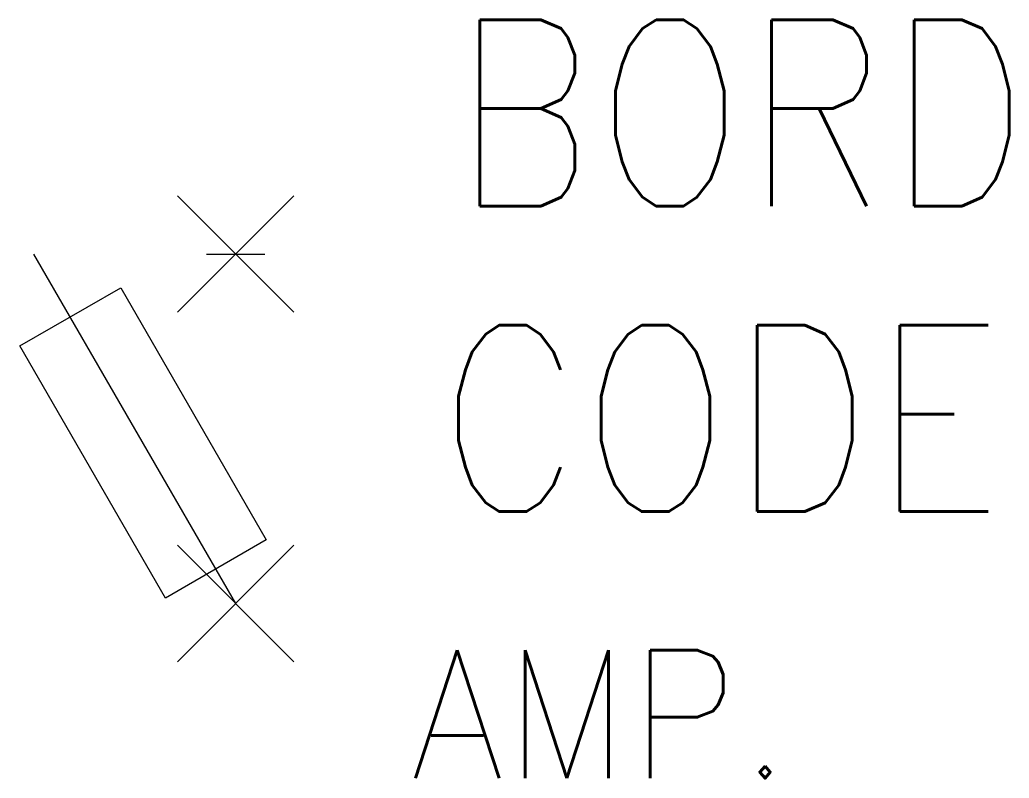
# Model space of a CAD drawing. Extents: x 21.3 to 38.3, y 150 to 163.
import ezdxf

# ---------------------------------------------------------------- set-up
doc = ezdxf.new("R2010")
doc.units = 0
doc.header["$LTSCALE"] = 6
doc.header["$PDMODE"] = 3
doc.linetypes.add('DASHED', pattern=[0])
for name, color, linetype in [('1', 7, 'CONTINUOUS'), ('11', 3, 'DASHED'), ('12', 2, 'DASHED'), ('C', 7, 'CONTINUOUS')]:
    doc.layers.add(name, color=color, linetype=linetype)
doc.styles.get("Standard").update_dxf_attribs({"font": 'simplex', "width": 0.85})

msp = doc.modelspace()

# ---------------------------------------------------------------- linework, layer by layer
at = {"layer": '1', "color": 0}
for p, q in [((25, 153), (21.536, 159)), ((24.5, 159), (25.5, 159)), ((21.292, 157.422), (23.025, 158.422)), ((23.025, 158.422), (25.525, 154.092)), ((23.792, 153.092), (21.292, 157.422)), ((25.525, 154.092), (23.792, 153.092))]:
    msp.add_line(p, q, dxfattribs=at)
at = {"layer": 'C', "color": 0}
for p in [(25, 159), (25, 153)]:
    msp.add_point(p, dxfattribs=at)

# ---------------------------------------------------------------- texts
at = {"layer": '1', "color": 0, "width": 0.95}
msp.add_attdef('AMP.', (28, 150), '', height=2.2, dxfattribs=at)
at = {"layer": '11', "color": 0, "width": 0.85}
msp.add_attdef('BORD', (28.725, 159.823), '', height=3.2, dxfattribs=at)
at = {"layer": '12', "color": 0, "width": 0.85}
msp.add_attdef('CODE', (28.478, 154.577), '-F', height=3.2, dxfattribs=at)

doc.saveas('drawing.dxf')
